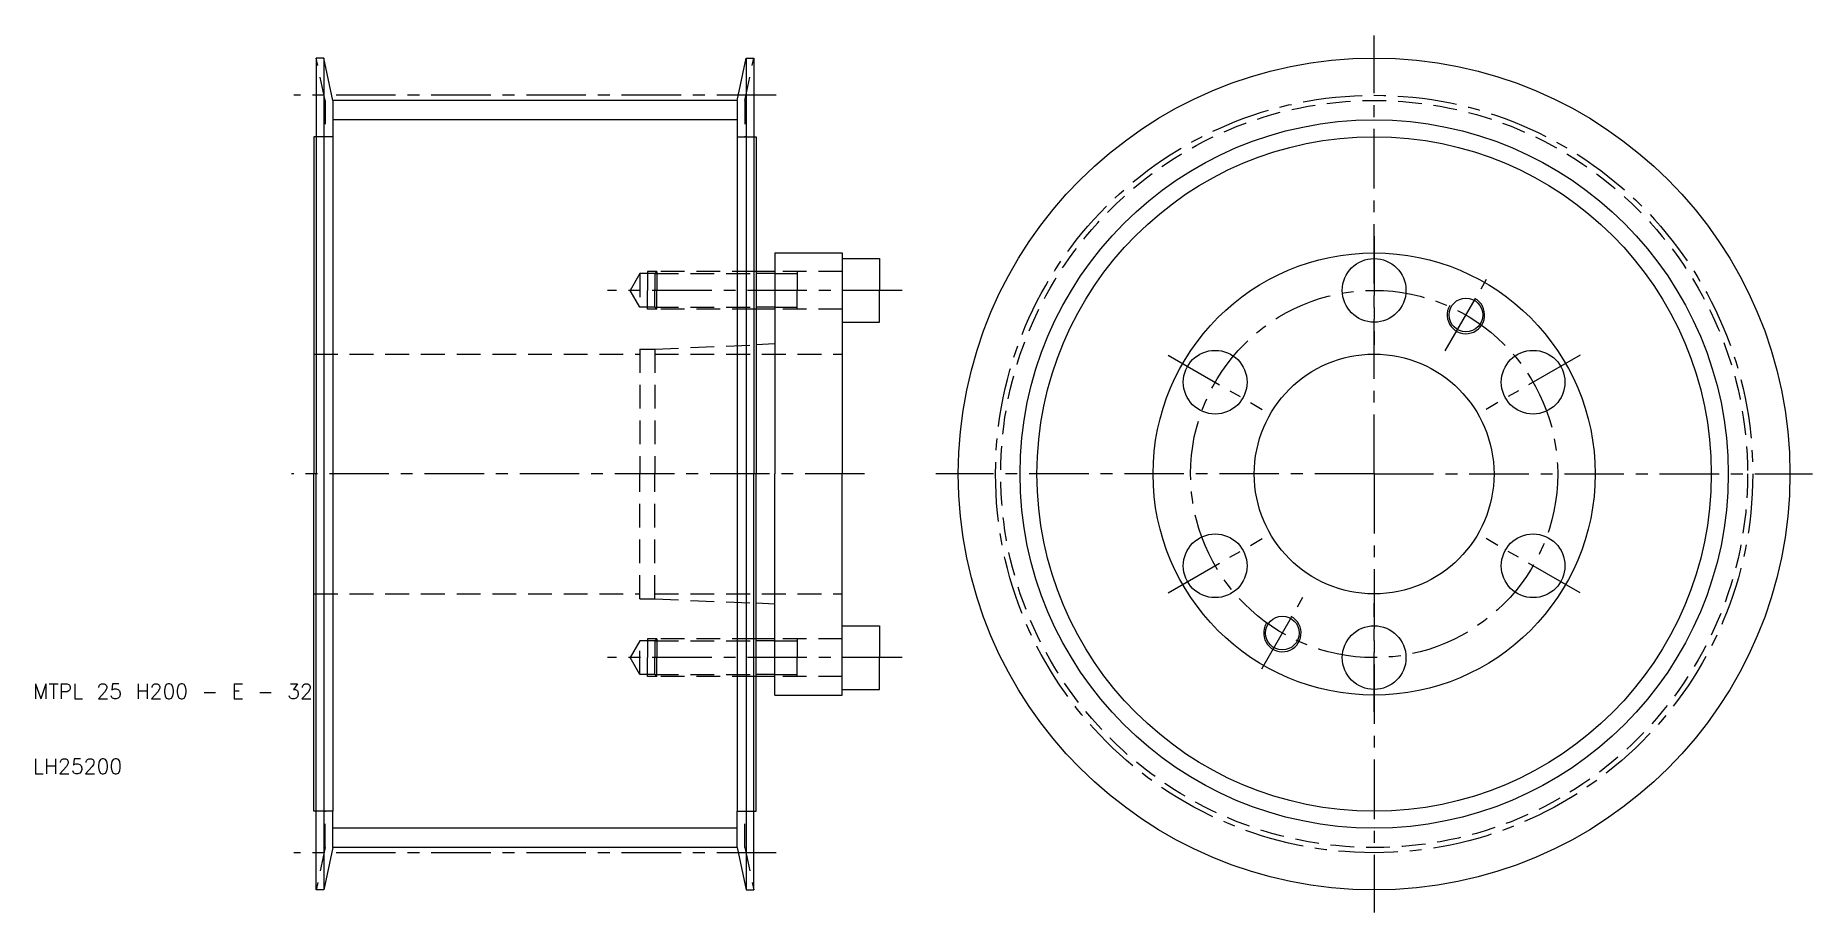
# Model space of a CAD drawing. Extents: x 10 to 248, y -8 to 108.
import ezdxf

# ---------------------------------------------------------------- set-up
doc = ezdxf.new("R2010")
doc.units = 0
doc.header["$LTSCALE"] = 0.25
doc.linetypes.add('CENTER', pattern=[50.8, 31.75, -6.35, 6.35, -6.35])
doc.linetypes.add('DASHED', pattern=[19.05, 12.7, -6.35])
doc.layers.get('0').update_dxf_attribs({"linetype": 'CONTINUOUS'})
doc.layers.add('CENTER', color=1, linetype='CENTER')
doc.styles.get("Standard").update_dxf_attribs({"font": 'txt.shx'})

msp = doc.modelspace()

# ---------------------------------------------------------------- linework, layer by layer
for p, q in [((47.8, 105.5), (47.8, 95)), ((48.8, 105.5), (47.8, 105.5)), ((48.8, 105.5), (48.8, -5.5)), ((50, 99.845), (48.8, 105.5)), ((104, 99.845), (105.2, 105.5)), ((105.2, 105.5), (105.2, -5.5)), ((105.2, 105.5), (106.2, 105.5)), ((106.2, 105.5), (106.2, 95)), ((104, 99.845), (50, 99.845)), ((50, 99.845), (50, 95)), ((104, 99.845), (104, 95)), ((47.5, 95), (47.5, 50)), ((47.8, 95), (47.5, 95)), ((47.8, 95), (47.8, 50)), ((50, 95), (50, 5)), ((104, 95), (104, 5)), ((106.2, 95), (106.2, 50)), ((106.2, 95), (106.5, 95)), ((106.5, 95), (106.5, 77)), ((109, 79.5), (118, 79.5)), ((109, 79.5), (109, 77)), ((118, 79.5), (118, 78.75)), ((118, 78.75), (118, 70.25)), ((118, 78.75), (123, 78.75)), ((123, 78.75), (123, 74.5)), ((106.5, 77), (106.5, 72)), ((109, 77), (106.5, 77)), ((109, 77), (109, 72)), ((123, 70.25), (123, 74.5)), ((109, 72), (106.5, 72)), ((106.5, 72), (106.5, 67.244531)), ((109, 72), (109, 67.35)), ((118, 70.25), (118, 50)), ((118, 70.25), (123, 70.25)), ((109, 67.35), (106.5, 67.244531)), ((106.5, 67.244531), (106.5, 50)), ((109, 67.35), (109, 50)), ((47.5, 5), (47.5, 50)), ((47.8, 5), (47.8, 50)), ((106.2, 5), (106.2, 50)), ((106.5, 32.755469), (106.5, 50)), ((109, 32.65), (109, 50)), ((118, 29.75), (118, 50)), ((106.5, 28), (106.5, 32.755469)), ((109, 32.65), (106.5, 32.755469)), ((109, 28), (109, 32.65)), ((118, 21.25), (118, 29.75)), ((118, 29.75), (123, 29.75)), ((123, 29.75), (123, 25.5)), ((106.5, 23), (106.5, 28)), ((109, 28), (106.5, 28)), ((109, 23), (109, 28)), ((123, 21.25), (123, 25.5)), ((106.5, 5), (106.5, 23)), ((109, 23), (106.5, 23)), ((109, 20.5), (109, 23)), ((109, 20.5), (118, 20.5)), ((118, 21.25), (123, 21.25)), ((118, 20.5), (118, 21.25)), ((47.8, 5), (47.5, 5)), ((47.8, -5.5), (47.8, 5)), ((50, 0.155), (50, 5)), ((104, 0.155), (104, 5)), ((106.2, -5.5), (106.2, 5)), ((106.2, 5), (106.5, 5)), ((50, 0.155), (48.8, -5.5)), ((104, 0.155), (50, 0.155)), ((104, 0.155), (105.2, -5.5)), ((48.8, -5.5), (47.8, -5.5)), ((105.2, -5.5), (106.2, -5.5))]:
    msp.add_line(p, q)
at = {"color": 3, "linetype": 'DASHED'}
for p, q in [((49, 99.845), (47.8, 105.5)), ((105, 99.845), (106.2, 105.5)), ((49, 99.845), (49, 95)), ((105, 99.845), (105, 95)), ((50, 95), (47.8, 95)), ((104, 95), (106.2, 95)), ((91, 76.75), (89.700962, 74.5)), ((91, 76.75), (91, 72.25)), ((93, 76.75), (91, 76.75)), ((93.25, 77), (92, 77)), ((92, 77), (92, 74.5)), ((93.25, 77), (93, 76.75)), ((93, 76.75), (106.5, 76.75)), ((93, 76.75), (93, 74.5)), ((106.5, 77), (93.25, 77)), ((93.25, 77), (93.25, 74.5)), ((118, 77), (109, 77)), ((109, 76.75), (112, 76.75)), ((112, 77), (112, 74.5)), ((91, 72.25), (89.700962, 74.5)), ((92, 72), (92, 74.5)), ((93, 72.25), (93, 74.5)), ((93.25, 72), (93.25, 74.5)), ((112, 72), (112, 74.5)), ((93, 72.25), (91, 72.25)), ((93.25, 72), (92, 72)), ((93, 72.25), (106.5, 72.25)), ((93.25, 72), (93, 72.25)), ((106.5, 72), (93.25, 72)), ((109, 72.25), (112, 72.25)), ((118, 72), (109, 72)), ((91, 66.675), (91, 50)), ((91, 66.675), (93, 66.675)), ((93, 66.675), (106.5, 67.244531)), ((93, 66.675), (93, 50)), ((47.5, 66), (91, 66)), ((93, 66), (118, 66)), ((91, 33.325), (91, 50)), ((93, 33.325), (93, 50)), ((47.5, 34), (91, 34)), ((91, 33.325), (93, 33.325)), ((93, 34), (118, 34)), ((93, 33.325), (106.5, 32.755469)), ((91, 27.75), (89.700962, 25.5)), ((91, 23.25), (91, 27.75)), ((93, 27.75), (91, 27.75)), ((93.25, 28), (92, 28)), ((92, 28), (92, 25.5)), ((93.25, 28), (93, 27.75)), ((93, 27.75), (106.5, 27.75)), ((93, 27.75), (93, 25.5)), ((106.5, 28), (93.25, 28)), ((93.25, 28), (93.25, 25.5)), ((118, 28), (109, 28)), ((109, 27.75), (112, 27.75)), ((112, 28), (112, 25.5)), ((91, 23.25), (89.700962, 25.5)), ((92, 23), (92, 25.5)), ((93, 23.25), (93, 25.5)), ((93.25, 23), (93.25, 25.5)), ((112, 23), (112, 25.5)), ((93, 23.25), (91, 23.25)), ((93.25, 23), (92, 23)), ((93, 23.25), (106.5, 23.25)), ((93.25, 23), (93, 23.25)), ((106.5, 23), (93.25, 23)), ((109, 23.25), (112, 23.25)), ((118, 23), (109, 23)), ((50, 5), (47.8, 5)), ((49, 0.155), (49, 5)), ((104, 5), (106.2, 5)), ((105, 0.155), (105, 5)), ((49, 0.155), (47.8, -5.5)), ((105, 0.155), (106.2, -5.5))]:
    msp.add_line(p, q, dxfattribs=at)
at = {"color": 3}
for p, q in [((104, 97.255), (50, 97.255)), ((109, 76.75), (106.5, 76.75)), ((109, 72.25), (106.5, 72.25)), ((109, 27.75), (106.5, 27.75)), ((109, 23.25), (106.5, 23.25)), ((104, 2.745), (50, 2.745))]:
    msp.add_line(p, q, dxfattribs=at)
for centre, radius in [((189, 50), 55.5), ((189, 50), 45), ((189, 50), 29.5), ((189, 50), 29.5), ((189, 74.5), 4.25), ((201.25, 71.217622), 2.25), ((167.782378, 62.25), 4.25), ((210.217622, 62.25), 4.25), ((189, 50), 16), ((167.782378, 37.75), 4.25), ((210.217622, 37.75), 4.25), ((176.75, 28.782378), 2.25), ((189, 25.5), 4.25)]:
    msp.add_circle(centre, radius)
at = {"color": 3, "linetype": 'DASHED'}
msp.add_circle((189, 50), 49.845, dxfattribs=at)
at = {"color": 3}
msp.add_circle((189, 50), 47.255, dxfattribs=at)
for centre in [(201.25, 71.217622), (176.75, 28.782378)]:
    msp.add_arc(centre, 2.5, 150, 62, dxfattribs=at)
at = {"layer": 'CENTER', "color": 1, "linetype": 'CENTER'}
for p, q in [((189, 50), (189, 108.5)), ((109.2, 100.53), (44.8, 100.53)), ((189, 81.75), (189, 67.25)), ((198.5, 66.454483), (204, 75.980762)), ((126, 74.5), (86.700962, 74.5)), ((161.503693, 65.875), (174.061062, 58.625)), ((216.496307, 65.875), (203.938938, 58.625)), ((121, 50), (44.5, 50)), ((189, 50), (130.5, 50)), ((189, 50), (247.5, 50)), ((189, 50), (189, -8.5)), ((161.503693, 34.125), (174.061062, 41.375)), ((216.496307, 34.125), (203.938938, 41.375)), ((174, 24.019238), (179.5, 33.545517)), ((189, 18.25), (189, 32.75)), ((126, 25.5), (86.700962, 25.5)), ((109.2, -0.53), (44.8, -0.53))]:
    msp.add_line(p, q, dxfattribs=at)
for radius in [50.53, 24.5]:
    msp.add_circle((189, 50), radius, dxfattribs=at)

# ---------------------------------------------------------------- texts
for s, p in [('MTPL 25 H200 - E - 32', (10, 20)), ('LH25200', (10, 10))]:
    msp.add_text(s, height=2).set_placement(p)

doc.saveas('drawing.dxf')
